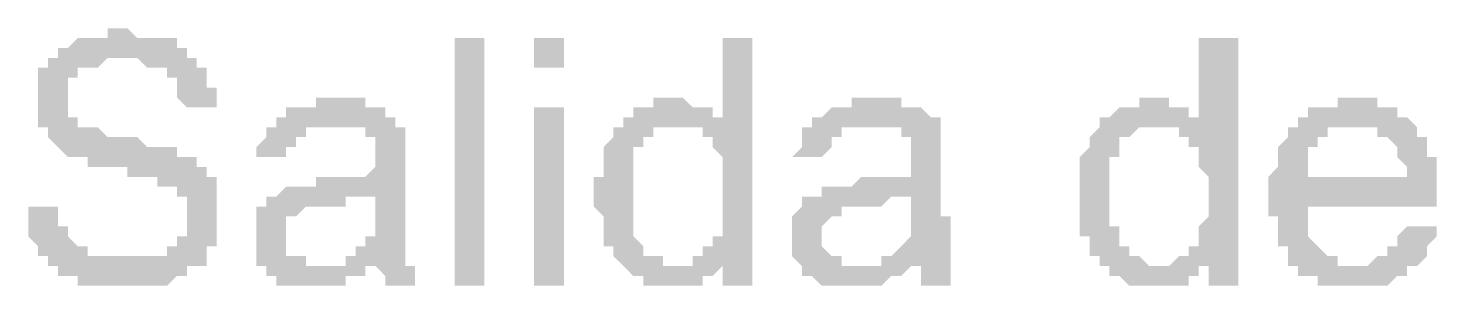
# Model space of a CAD drawing. Header units: inches. Extents: x 17 to 643, y -49 to 16.
# Drawn here: x 611.358 to 612.474, y -29.829 to -29.624 of the extents above; entities that cross this region are included whole.
import ezdxf

# ---------------------------------------------------------------- set-up
doc = ezdxf.new("R2010")
doc.units = ezdxf.units.IN
doc.header["$MEASUREMENT"] = 0
doc.layers.add('PDF_Rellenos sólidos', color=7, linetype='Continuous')

msp = doc.modelspace()

# ---------------------------------------------------------------- hatches: boundary and pattern name
at = {"layer": 'PDF_Rellenos sólidos', "transparency": 33554559}
msp.add_hatch(color=256, dxfattribs=at).paths.add_polyline_path([(611.3581, -29.766), (611.3816, -29.766), (611.3816, -29.766), (611.3816, -29.766), (611.3816, -29.7738), (611.3816, -29.7738), (611.3816, -29.7738), (611.3816, -29.7817), (611.3816, -29.7817), (611.3895, -29.7817), (611.3895, -29.7817), (611.3895, -29.7895), (611.3895, -29.7895), (611.3895, -29.7895), (611.3895, -29.7895), (611.3974, -29.7974), (611.3974, -29.7974), (611.3974, -29.7974), (611.3974, -29.7974), (611.4052, -29.7974), (611.4052, -29.7974), (611.4052, -29.8053), (611.4131, -29.8053), (611.4131, -29.8053), (611.4131, -29.8053), (611.421, -29.8053), (611.421, -29.8053), (611.421, -29.8053), (611.4288, -29.8053), (611.4288, -29.8053), (611.4288, -29.8053), (611.4367, -29.8053), (611.4367, -29.8053), (611.4367, -29.8053), (611.4367, -29.8053), (611.4445, -29.8053), (611.4445, -29.8053), (611.4524, -29.8053), (611.4524, -29.8053), (611.4524, -29.8053), (611.4603, -29.8053), (611.4603, -29.8053), (611.4603, -29.8053), (611.4603, -29.8053), (611.4681, -29.8053), (611.4681, -29.7974), (611.4681, -29.7974), (611.476, -29.7974), (611.476, -29.7974), (611.476, -29.7974), (611.476, -29.7895), (611.4838, -29.7895), (611.4838, -29.7895), (611.4838, -29.7895), (611.4838, -29.7817), (611.4838, -29.7817), (611.4838, -29.7817), (611.4838, -29.7738), (611.4838, -29.7738), (611.4838, -29.7738), (611.4838, -29.766), (611.4838, -29.766), (611.4838, -29.766), (611.4838, -29.7581), (611.4838, -29.7581), (611.4838, -29.7581), (611.476, -29.7581), (611.476, -29.7581), (611.476, -29.7502), (611.476, -29.7502), (611.4681, -29.7502), (611.4681, -29.7502), (611.4681, -29.7502), (611.4603, -29.7502), (611.4603, -29.7424), (611.4603, -29.7424), (611.4603, -29.7424), (611.4603, -29.7424), (611.4524, -29.7424), (611.4524, -29.7424), (611.4524, -29.7424), (611.4445, -29.7424), (611.4445, -29.7424), (611.4367, -29.7424), (611.4367, -29.7424), (611.4367, -29.7345), (611.4288, -29.7345), (611.4288, -29.7345), (611.421, -29.7345), (611.421, -29.7345), (611.421, -29.7345), (611.4131, -29.7345), (611.4131, -29.7345), (611.4052, -29.7345), (611.4052, -29.7345), (611.4052, -29.7267), (611.3974, -29.7267), (611.3974, -29.7267), (611.3974, -29.7267), (611.3974, -29.7267), (611.3895, -29.7267), (611.3895, -29.7267), (611.3895, -29.7267), (611.3895, -29.7267), (611.3816, -29.7188), (611.3816, -29.7188), (611.3816, -29.7188), (611.3816, -29.7188), (611.3738, -29.7109), (611.3738, -29.7109), (611.3738, -29.7109), (611.3738, -29.7109), (611.3738, -29.7031), (611.3659, -29.7031), (611.3659, -29.7031), (611.3659, -29.7031), (611.3659, -29.6952), (611.3659, -29.6952), (611.3659, -29.6952), (611.3659, -29.6952), (611.3659, -29.6874), (611.3659, -29.6874), (611.3659, -29.6795), (611.3659, -29.6795), (611.3659, -29.6795), (611.3659, -29.6795), (611.3659, -29.6716), (611.3659, -29.6716), (611.3659, -29.6716), (611.3659, -29.6638), (611.3659, -29.6638), (611.3659, -29.6638), (611.3659, -29.6559), (611.3659, -29.6559), (611.3738, -29.6559), (611.3738, -29.6481), (611.3738, -29.6481), (611.3738, -29.6481), (611.3738, -29.6481), (611.3816, -29.6481), (611.3816, -29.6402), (611.3816, -29.6402), (611.3895, -29.6402), (611.3895, -29.6402), (611.3895, -29.6402), (611.3974, -29.6323), (611.3974, -29.6323), (611.3974, -29.6323), (611.3974, -29.6323), (611.4052, -29.6323), (611.4052, -29.6323), (611.4052, -29.6323), (611.4131, -29.6323), (611.4131, -29.6323), (611.4131, -29.6323), (611.421, -29.6323), (611.421, -29.6245), (611.421, -29.6245), (611.4288, -29.6245), (611.4288, -29.6245), (611.4288, -29.6245), (611.4367, -29.6245), (611.4367, -29.6245), (611.4367, -29.6245), (611.4445, -29.6323), (611.4445, -29.6323), (611.4524, -29.6323), (611.4524, -29.6323), (611.4524, -29.6323), (611.4603, -29.6323), (611.4603, -29.6323), (611.4603, -29.6323), (611.4681, -29.6323), (611.4681, -29.6323), (611.4681, -29.6323), (611.4681, -29.6323), (611.476, -29.6323), (611.476, -29.6402), (611.476, -29.6402), (611.4838, -29.6402), (611.4838, -29.6402), (611.4838, -29.6402), (611.4838, -29.6481), (611.4917, -29.6481), (611.4917, -29.6481), (611.4917, -29.6481), (611.4917, -29.6559), (611.4917, -29.6559), (611.4996, -29.6559), (611.4996, -29.6559), (611.4996, -29.6638), (611.4996, -29.6638), (611.4996, -29.6638), (611.4996, -29.6638), (611.4996, -29.6716), (611.4996, -29.6716), (611.5074, -29.6716), (611.5074, -29.6795), (611.5074, -29.6795), (611.5074, -29.6874), (611.5074, -29.6874), (611.5074, -29.6874), (611.4838, -29.6874), (611.4838, -29.6874), (611.476, -29.6795), (611.476, -29.6795), (611.476, -29.6795), (611.476, -29.6716), (611.476, -29.6716), (611.476, -29.6716), (611.476, -29.6638), (611.4681, -29.6638), (611.4681, -29.6638), (611.4681, -29.6638), (611.4681, -29.6638), (611.4681, -29.6559), (611.4603, -29.6559), (611.4603, -29.6559), (611.4603, -29.6559), (611.4603, -29.6559), (611.4524, -29.6559), (611.4524, -29.6559), (611.4524, -29.6559), (611.4445, -29.6481), (611.4445, -29.6481), (611.4367, -29.6481), (611.4367, -29.6481), (611.4367, -29.6481), (611.4288, -29.6481), (611.4288, -29.6481), (611.4288, -29.6481), (611.421, -29.6481), (611.421, -29.6481), (611.4131, -29.6559), (611.4131, -29.6559), (611.4131, -29.6559), (611.4052, -29.6559), (611.4052, -29.6559), (611.4052, -29.6559), (611.4052, -29.6559), (611.3974, -29.6559), (611.3974, -29.6559), (611.3974, -29.6559), (611.3974, -29.6638), (611.3974, -29.6638), (611.3895, -29.6638), (611.3895, -29.6638), (611.3895, -29.6716), (611.3895, -29.6716), (611.3895, -29.6716), (611.3895, -29.6795), (611.3895, -29.6795), (611.3895, -29.6795), (611.3895, -29.6795), (611.3895, -29.6874), (611.3895, -29.6874), (611.3895, -29.6874), (611.3895, -29.6952), (611.3895, -29.6952), (611.3974, -29.6952), (611.3974, -29.6952), (611.3974, -29.6952), (611.3974, -29.7031), (611.3974, -29.7031), (611.3974, -29.7031), (611.4052, -29.7031), (611.4052, -29.7031), (611.4052, -29.7031), (611.4131, -29.7031), (611.4131, -29.7031), (611.4131, -29.7031), (611.421, -29.7109), (611.421, -29.7109), (611.4288, -29.7109), (611.4288, -29.7109), (611.4367, -29.7109), (611.4367, -29.7109), (611.4367, -29.7109), (611.4445, -29.7109), (611.4445, -29.7109), (611.4524, -29.7188), (611.4524, -29.7188), (611.4524, -29.7188), (611.4603, -29.7188), (611.4603, -29.7188), (611.4603, -29.7188), (611.4681, -29.7188), (611.4681, -29.7188), (611.4681, -29.7188), (611.4681, -29.7188), (611.476, -29.7188), (611.476, -29.7267), (611.476, -29.7267), (611.476, -29.7267), (611.4838, -29.7267), (611.4838, -29.7267), (611.4838, -29.7267), (611.4917, -29.7267), (611.4917, -29.7345), (611.4917, -29.7345), (611.4917, -29.7345), (611.4996, -29.7345), (611.4996, -29.7345), (611.4996, -29.7424), (611.4996, -29.7424), (611.4996, -29.7424), (611.5074, -29.7424), (611.5074, -29.7502), (611.5074, -29.7502), (611.5074, -29.7502), (611.5074, -29.7581), (611.5074, -29.7581), (611.5074, -29.7581), (611.5074, -29.766), (611.5074, -29.766), (611.5074, -29.766), (611.5074, -29.7738), (611.5074, -29.7738), (611.5074, -29.7738), (611.5074, -29.7817), (611.5074, -29.7817), (611.5074, -29.7817), (611.5074, -29.7895), (611.5074, -29.7895), (611.5074, -29.7895), (611.5074, -29.7974), (611.5074, -29.7974), (611.4996, -29.7974), (611.4996, -29.8053), (611.4996, -29.8053), (611.4996, -29.8053), (611.4996, -29.8053), (611.4996, -29.8131), (611.4917, -29.8131), (611.4917, -29.8131), (611.4917, -29.8131), (611.4838, -29.8131), (611.4838, -29.821), (611.4838, -29.821), (611.4838, -29.821), (611.476, -29.821), (611.476, -29.821), (611.476, -29.821), (611.4681, -29.8288), (611.4681, -29.8288), (611.4681, -29.8288), (611.4603, -29.8288), (611.4603, -29.8288), (611.4603, -29.8288), (611.4524, -29.8288), (611.4524, -29.8288), (611.4524, -29.8288), (611.4445, -29.8288), (611.4445, -29.8288), (611.4445, -29.8288), (611.4367, -29.8288), (611.4367, -29.8288), (611.4367, -29.8288), (611.4288, -29.8288), (611.4288, -29.8288), (611.4288, -29.8288), (611.421, -29.8288), (611.421, -29.8288), (611.421, -29.8288), (611.4131, -29.8288), (611.4131, -29.8288), (611.4131, -29.8288), (611.4052, -29.8288), (611.4052, -29.8288), (611.4052, -29.8288), (611.3974, -29.8288), (611.3974, -29.821), (611.3974, -29.821), (611.3974, -29.821), (611.3895, -29.821), (611.3895, -29.821), (611.3895, -29.821), (611.3816, -29.821), (611.3816, -29.8131), (611.3816, -29.8131), (611.3738, -29.8131), (611.3738, -29.8131), (611.3738, -29.8131), (611.3738, -29.8053), (611.3738, -29.8053), (611.3659, -29.8053), (611.3659, -29.7974), (611.3659, -29.7974), (611.3659, -29.7974), (611.3659, -29.7974), (611.3581, -29.7895), (611.3581, -29.7895), (611.3581, -29.7895), (611.3581, -29.7817), (611.3581, -29.7817), (611.3581, -29.7817), (611.3581, -29.7738), (611.3581, -29.7738), (611.3581, -29.7738), (611.3581, -29.766), (611.3581, -29.766), (611.3581, -29.766)])
h = msp.add_hatch(color=256, dxfattribs=at)
h.paths.add_polyline_path([(611.9083, -29.8288), (611.9083, -29.8131), (611.9083, -29.8131), (611.9083, -29.8131), (611.9083, -29.8131), (611.9004, -29.821), (611.9004, -29.821), (611.9004, -29.821), (611.9004, -29.821), (611.8926, -29.821), (611.8926, -29.8288), (611.8926, -29.8288), (611.8847, -29.8288), (611.8847, -29.8288), (611.8847, -29.8288), (611.8847, -29.8288), (611.8768, -29.8288), (611.8768, -29.8288), (611.869, -29.8288), (611.869, -29.8288), (611.869, -29.8288), (611.8611, -29.8288), (611.8611, -29.8288), (611.8611, -29.8288), (611.8533, -29.8288), (611.8533, -29.8288), (611.8533, -29.8288), (611.8454, -29.8288), (611.8454, -29.8288), (611.8454, -29.821), (611.8454, -29.821), (611.8375, -29.821), (611.8375, -29.821), (611.8375, -29.821), (611.8375, -29.821), (611.8297, -29.8131), (611.8297, -29.8131), (611.8297, -29.8131), (611.8297, -29.8131), (611.8218, -29.8053), (611.8218, -29.8053), (611.8218, -29.8053), (611.8218, -29.8053), (611.8218, -29.7974), (611.814, -29.7974), (611.814, -29.7974), (611.814, -29.7895), (611.814, -29.7895), (611.814, -29.7895), (611.814, -29.7817), (611.814, -29.7817), (611.814, -29.7817), (611.814, -29.7738), (611.814, -29.7738), (611.814, -29.7738), (611.8061, -29.766), (611.8061, -29.766), (611.8061, -29.766), (611.8061, -29.7581), (611.8061, -29.7581), (611.8061, -29.7581), (611.8061, -29.7502), (611.8061, -29.7502), (611.8061, -29.7502), (611.8061, -29.7424), (611.8061, -29.7424), (611.814, -29.7424), (611.814, -29.7345), (611.814, -29.7345), (611.814, -29.7345), (611.814, -29.7267), (611.814, -29.7267), (611.814, -29.7267), (611.814, -29.7188), (611.814, -29.7188), (611.814, -29.7188), (611.814, -29.7188), (611.8218, -29.7109), (611.8218, -29.7109), (611.8218, -29.7109), (611.8218, -29.7031), (611.8218, -29.7031), (611.8297, -29.7031), (611.8297, -29.7031), (611.8297, -29.6952), (611.8297, -29.6952), (611.8375, -29.6952), (611.8375, -29.6952), (611.8375, -29.6952), (611.8375, -29.6874), (611.8454, -29.6874), (611.8454, -29.6874), (611.8454, -29.6874), (611.8533, -29.6874), (611.8533, -29.6874), (611.8533, -29.6874), (611.8533, -29.6795), (611.8611, -29.6795), (611.8611, -29.6795), (611.869, -29.6795), (611.869, -29.6795), (611.869, -29.6795), (611.869, -29.6795), (611.8768, -29.6795), (611.8768, -29.6795), (611.8768, -29.6795), (611.8847, -29.6874), (611.8847, -29.6874), (611.8847, -29.6874), (611.8926, -29.6874), (611.8926, -29.6874), (611.8926, -29.6874), (611.9004, -29.6874), (611.9004, -29.6952), (611.9004, -29.6952), (611.9004, -29.6952), (611.9083, -29.6952), (611.9083, -29.7031), (611.9083, -29.7031), (611.9083, -29.6323), (611.9319, -29.6323), (611.9319, -29.8288)], flags=0)
h.paths.add_polyline_path([(611.8375, -29.7581), (611.8375, -29.7581), (611.8375, -29.766), (611.8375, -29.766), (611.8375, -29.766), (611.8375, -29.7738), (611.8375, -29.7738), (611.8375, -29.7738), (611.8375, -29.7817), (611.8375, -29.7817), (611.8375, -29.7817), (611.8375, -29.7895), (611.8375, -29.7895), (611.8375, -29.7895), (611.8454, -29.7974), (611.8454, -29.7974), (611.8454, -29.7974), (611.8454, -29.7974), (611.8454, -29.7974), (611.8454, -29.8053), (611.8533, -29.8053), (611.8533, -29.8053), (611.8533, -29.8053), (611.8611, -29.8053), (611.8611, -29.8053), (611.8611, -29.8131), (611.869, -29.8131), (611.869, -29.8131), (611.869, -29.8131), (611.869, -29.8131), (611.8768, -29.8131), (611.8768, -29.8131), (611.8768, -29.8131), (611.8847, -29.8131), (611.8847, -29.8053), (611.8847, -29.8053), (611.8926, -29.8053), (611.8926, -29.8053), (611.8926, -29.8053), (611.8926, -29.7974), (611.9004, -29.7974), (611.9004, -29.7974), (611.9004, -29.7974), (611.9004, -29.7974), (611.9004, -29.7895), (611.9004, -29.7895), (611.9083, -29.7895), (611.9083, -29.7895), (611.9083, -29.7817), (611.9083, -29.7817), (611.9083, -29.7817), (611.9083, -29.7738), (611.9083, -29.7738), (611.9083, -29.766), (611.9083, -29.766), (611.9083, -29.766), (611.9083, -29.7581), (611.9083, -29.7581), (611.9083, -29.7581), (611.9083, -29.7502), (611.9083, -29.7502), (611.9083, -29.7424), (611.9083, -29.7424), (611.9083, -29.7424), (611.9083, -29.7345), (611.9083, -29.7345), (611.9083, -29.7345), (611.9083, -29.7267), (611.9083, -29.7267), (611.9083, -29.7267), (611.9004, -29.7188), (611.9004, -29.7188), (611.9004, -29.7188), (611.9004, -29.7188), (611.9004, -29.7188), (611.9004, -29.7109), (611.8926, -29.7109), (611.8926, -29.7109), (611.8926, -29.7109), (611.8926, -29.7031), (611.8847, -29.7031), (611.8847, -29.7031), (611.8847, -29.7031), (611.8768, -29.7031), (611.8768, -29.7031), (611.8768, -29.7031), (611.869, -29.7031), (611.869, -29.7031), (611.869, -29.7031), (611.8611, -29.7031), (611.8611, -29.7031), (611.8611, -29.7031), (611.8533, -29.7031), (611.8533, -29.7031), (611.8533, -29.7109), (611.8533, -29.7109), (611.8454, -29.7109), (611.8454, -29.7109), (611.8454, -29.7188), (611.8454, -29.7188), (611.8454, -29.7188), (611.8375, -29.7188), (611.8375, -29.7188), (611.8375, -29.7267), (611.8375, -29.7267), (611.8375, -29.7267), (611.8375, -29.7345), (611.8375, -29.7345), (611.8375, -29.7345), (611.8375, -29.7424), (611.8375, -29.7424), (611.8375, -29.7424), (611.8375, -29.7502), (611.8375, -29.7502), (611.8375, -29.7581), (611.8375, -29.7581)], flags=0)
h = msp.add_hatch(color=256, dxfattribs=at)
h.paths.add_polyline_path([(612.2934, -29.8288), (612.2934, -29.8131), (612.2856, -29.8131), (612.2856, -29.8131), (612.2856, -29.8131), (612.2856, -29.821), (612.2856, -29.821), (612.2777, -29.821), (612.2777, -29.821), (612.2777, -29.821), (612.2777, -29.8288), (612.2698, -29.8288), (612.2698, -29.8288), (612.2698, -29.8288), (612.262, -29.8288), (612.262, -29.8288), (612.262, -29.8288), (612.2541, -29.8288), (612.2541, -29.8288), (612.2541, -29.8288), (612.2463, -29.8288), (612.2463, -29.8288), (612.2463, -29.8288), (612.2384, -29.8288), (612.2384, -29.8288), (612.2384, -29.8288), (612.2305, -29.8288), (612.2305, -29.8288), (612.2305, -29.8288), (612.2227, -29.821), (612.2227, -29.821), (612.2227, -29.821), (612.2227, -29.821), (612.2148, -29.821), (612.2148, -29.821), (612.2148, -29.8131), (612.2148, -29.8131), (612.207, -29.8131), (612.207, -29.8131), (612.207, -29.8053), (612.207, -29.8053), (612.1991, -29.8053), (612.1991, -29.8053), (612.1991, -29.7974), (612.1991, -29.7974), (612.1991, -29.7974), (612.1991, -29.7895), (612.1991, -29.7895), (612.1912, -29.7895), (612.1912, -29.7817), (612.1912, -29.7817), (612.1912, -29.7817), (612.1912, -29.7738), (612.1912, -29.7738), (612.1912, -29.7738), (612.1912, -29.766), (612.1912, -29.766), (612.1912, -29.766), (612.1912, -29.7581), (612.1912, -29.7581), (612.1912, -29.7581), (612.1912, -29.7502), (612.1912, -29.7502), (612.1912, -29.7502), (612.1912, -29.7424), (612.1912, -29.7424), (612.1912, -29.7424), (612.1912, -29.7345), (612.1912, -29.7345), (612.1912, -29.7345), (612.1912, -29.7267), (612.1912, -29.7267), (612.1912, -29.7267), (612.1991, -29.7188), (612.1991, -29.7188), (612.1991, -29.7188), (612.1991, -29.7188), (612.1991, -29.7109), (612.1991, -29.7109), (612.1991, -29.7109), (612.207, -29.7031), (612.207, -29.7031), (612.207, -29.7031), (612.207, -29.7031), (612.207, -29.6952), (612.2148, -29.6952), (612.2148, -29.6952), (612.2148, -29.6952), (612.2148, -29.6952), (612.2227, -29.6874), (612.2227, -29.6874), (612.2227, -29.6874), (612.2305, -29.6874), (612.2305, -29.6874), (612.2305, -29.6874), (612.2384, -29.6874), (612.2384, -29.6795), (612.2384, -29.6795), (612.2463, -29.6795), (612.2463, -29.6795), (612.2463, -29.6795), (612.2463, -29.6795), (612.2541, -29.6795), (612.2541, -29.6795), (612.262, -29.6795), (612.262, -29.6795), (612.262, -29.6874), (612.2698, -29.6874), (612.2698, -29.6874), (612.2698, -29.6874), (612.2698, -29.6874), (612.2777, -29.6874), (612.2777, -29.6874), (612.2777, -29.6952), (612.2856, -29.6952), (612.2856, -29.6952), (612.2856, -29.6952), (612.2856, -29.7031), (612.2856, -29.7031), (612.2856, -29.6323), (612.317, -29.6323), (612.317, -29.8288)], flags=0)
h.paths.add_polyline_path([(612.2148, -29.7581), (612.2148, -29.7581), (612.2148, -29.766), (612.2148, -29.766), (612.2148, -29.766), (612.2148, -29.7738), (612.2148, -29.7738), (612.2148, -29.7738), (612.2148, -29.7817), (612.2148, -29.7817), (612.2227, -29.7817), (612.2227, -29.7895), (612.2227, -29.7895), (612.2227, -29.7895), (612.2227, -29.7974), (612.2227, -29.7974), (612.2227, -29.7974), (612.2227, -29.7974), (612.2305, -29.7974), (612.2305, -29.8053), (612.2305, -29.8053), (612.2305, -29.8053), (612.2384, -29.8053), (612.2384, -29.8053), (612.2384, -29.8053), (612.2463, -29.8131), (612.2463, -29.8131), (612.2463, -29.8131), (612.2541, -29.8131), (612.2541, -29.8131), (612.2541, -29.8131), (612.262, -29.8131), (612.262, -29.8131), (612.262, -29.8131), (612.2698, -29.8053), (612.2698, -29.8053), (612.2698, -29.8053), (612.2698, -29.8053), (612.2777, -29.8053), (612.2777, -29.7974), (612.2777, -29.7974), (612.2777, -29.7974), (612.2777, -29.7974), (612.2856, -29.7974), (612.2856, -29.7895), (612.2856, -29.7895), (612.2856, -29.7895), (612.2856, -29.7895), (612.2856, -29.7817), (612.2856, -29.7817), (612.2856, -29.7817), (612.2934, -29.7738), (612.2934, -29.7738), (612.2934, -29.766), (612.2934, -29.766), (612.2934, -29.766), (612.2934, -29.7581), (612.2934, -29.7581), (612.2934, -29.7581), (612.2934, -29.7502), (612.2934, -29.7502), (612.2934, -29.7424), (612.2934, -29.7424), (612.2934, -29.7424), (612.2856, -29.7345), (612.2856, -29.7345), (612.2856, -29.7345), (612.2856, -29.7267), (612.2856, -29.7267), (612.2856, -29.7267), (612.2856, -29.7188), (612.2856, -29.7188), (612.2856, -29.7188), (612.2777, -29.7188), (612.2777, -29.7188), (612.2777, -29.7109), (612.2777, -29.7109), (612.2777, -29.7109), (612.2698, -29.7109), (612.2698, -29.7031), (612.2698, -29.7031), (612.262, -29.7031), (612.262, -29.7031), (612.262, -29.7031), (612.2541, -29.7031), (612.2541, -29.7031), (612.2541, -29.7031), (612.2463, -29.7031), (612.2463, -29.7031), (612.2463, -29.7031), (612.2384, -29.7031), (612.2384, -29.7031), (612.2384, -29.7031), (612.2384, -29.7031), (612.2305, -29.7109), (612.2305, -29.7109), (612.2305, -29.7109), (612.2227, -29.7109), (612.2227, -29.7188), (612.2227, -29.7188), (612.2227, -29.7188), (612.2227, -29.7188), (612.2227, -29.7188), (612.2227, -29.7267), (612.2227, -29.7267), (612.2148, -29.7267), (612.2148, -29.7345), (612.2148, -29.7345), (612.2148, -29.7345), (612.2148, -29.7424), (612.2148, -29.7424), (612.2148, -29.7424), (612.2148, -29.7502), (612.2148, -29.7502), (612.2148, -29.7581), (612.2148, -29.7581)], flags=0)
h = msp.add_hatch(color=256, dxfattribs=at)
h.paths.add_polyline_path([(611.6332, -29.8131), (611.6332, -29.8131), (611.6332, -29.8131), (611.6253, -29.8131), (611.6253, -29.821), (611.6253, -29.821), (611.6253, -29.821), (611.6175, -29.821), (611.6175, -29.821), (611.6175, -29.821), (611.6096, -29.821), (611.6096, -29.8288), (611.6096, -29.8288), (611.6096, -29.8288), (611.6017, -29.8288), (611.6017, -29.8288), (611.6017, -29.8288), (611.5939, -29.8288), (611.5939, -29.8288), (611.5939, -29.8288), (611.586, -29.8288), (611.586, -29.8288), (611.586, -29.8288), (611.5782, -29.8288), (611.5782, -29.8288), (611.5782, -29.8288), (611.5703, -29.8288), (611.5703, -29.8288), (611.5624, -29.8288), (611.5624, -29.8288), (611.5624, -29.8288), (611.5624, -29.8288), (611.5546, -29.8288), (611.5546, -29.821), (611.5546, -29.821), (611.5467, -29.821), (611.5467, -29.821), (611.5467, -29.821), (611.5467, -29.821), (611.5467, -29.8131), (611.5389, -29.8131), (611.5389, -29.8131), (611.5389, -29.8053), (611.5389, -29.8053), (611.5389, -29.8053), (611.5389, -29.8053), (611.5389, -29.7974), (611.5389, -29.7974), (611.5389, -29.7974), (611.5389, -29.7895), (611.5389, -29.7895), (611.5389, -29.7895), (611.5389, -29.7817), (611.5389, -29.7817), (611.5389, -29.7817), (611.5389, -29.7738), (611.5389, -29.7738), (611.5389, -29.7738), (611.5389, -29.7738), (611.5389, -29.766), (611.5467, -29.766), (611.5467, -29.766), (611.5467, -29.7581), (611.5467, -29.7581), (611.5546, -29.7581), (611.5546, -29.7581), (611.5546, -29.7581), (611.5546, -29.7581), (611.5624, -29.7502), (611.5624, -29.7502), (611.5624, -29.7502), (611.5703, -29.7502), (611.5703, -29.7502), (611.5703, -29.7502), (611.5703, -29.7502), (611.5782, -29.7502), (611.5782, -29.7502), (611.5782, -29.7502), (611.586, -29.7502), (611.586, -29.7424), (611.5939, -29.7424), (611.5939, -29.7424), (611.6017, -29.7424), (611.6017, -29.7424), (611.6017, -29.7424), (611.6096, -29.7424), (611.6096, -29.7424), (611.6175, -29.7424), (611.6175, -29.7424), (611.6175, -29.7424), (611.6253, -29.7424), (611.6253, -29.7424), (611.6253, -29.7424), (611.6253, -29.7424), (611.6332, -29.7345), (611.6332, -29.7345), (611.6332, -29.7345), (611.6332, -29.7345), (611.6332, -29.7345), (611.6332, -29.7345), (611.6332, -29.7267), (611.6332, -29.7267), (611.6332, -29.7188), (611.6332, -29.7188), (611.6332, -29.7188), (611.6332, -29.7109), (611.6332, -29.7109), (611.6253, -29.7109), (611.6253, -29.7109), (611.6253, -29.7109), (611.6253, -29.7109), (611.6253, -29.7031), (611.6175, -29.7031), (611.6175, -29.7031), (611.6175, -29.7031), (611.6096, -29.7031), (611.6096, -29.7031), (611.6096, -29.7031), (611.6017, -29.7031), (611.6017, -29.7031), (611.5939, -29.7031), (611.5939, -29.7031), (611.5939, -29.7031), (611.586, -29.7031), (611.586, -29.7031), (611.586, -29.7031), (611.5782, -29.7031), (611.5782, -29.7031), (611.5782, -29.7109), (611.5782, -29.7109), (611.5703, -29.7109), (611.5703, -29.7109), (611.5703, -29.7109), (611.5703, -29.7188), (611.5703, -29.7188), (611.5624, -29.7188), (611.5624, -29.7188), (611.5624, -29.7267), (611.5624, -29.7267), (611.5624, -29.7267), (611.5389, -29.7267), (611.5389, -29.7267), (611.5389, -29.7188), (611.5389, -29.7188), (611.5467, -29.7109), (611.5467, -29.7109), (611.5467, -29.7109), (611.5467, -29.7109), (611.5467, -29.7031), (611.5467, -29.7031), (611.5467, -29.7031), (611.5546, -29.7031), (611.5546, -29.6952), (611.5546, -29.6952), (611.5546, -29.6952), (611.5624, -29.6952), (611.5624, -29.6952), (611.5624, -29.6874), (611.5703, -29.6874), (611.5703, -29.6874), (611.5703, -29.6874), (611.5703, -29.6874), (611.5782, -29.6874), (611.5782, -29.6874), (611.5782, -29.6874), (611.586, -29.6874), (611.586, -29.6795), (611.586, -29.6795), (611.5939, -29.6795), (611.5939, -29.6795), (611.5939, -29.6795), (611.6017, -29.6795), (611.6017, -29.6795), (611.6096, -29.6795), (611.6096, -29.6795), (611.6096, -29.6795), (611.6175, -29.6795), (611.6175, -29.6795), (611.6253, -29.6795), (611.6253, -29.6874), (611.6253, -29.6874), (611.6253, -29.6874), (611.6332, -29.6874), (611.6332, -29.6874), (611.6332, -29.6874), (611.641, -29.6874), (611.641, -29.6874), (611.641, -29.6952), (611.6489, -29.6952), (611.6489, -29.6952), (611.6489, -29.6952), (611.6489, -29.6952), (611.6489, -29.6952), (611.6489, -29.7031), (611.6568, -29.7031), (611.6568, -29.7031), (611.6568, -29.7109), (611.6568, -29.7109), (611.6568, -29.7109), (611.6568, -29.7188), (611.6568, -29.7188), (611.6568, -29.7188), (611.6568, -29.7188), (611.6568, -29.7267), (611.6568, -29.7267), (611.6568, -29.7345), (611.6568, -29.7345), (611.6568, -29.7345), (611.6568, -29.766), (611.6568, -29.7738), (611.6568, -29.7738), (611.6568, -29.7817), (611.6568, -29.7817), (611.6568, -29.7895), (611.6568, -29.7895), (611.6568, -29.7895), (611.6568, -29.7974), (611.6568, -29.7974), (611.6568, -29.7974), (611.6568, -29.8053), (611.6568, -29.8053), (611.6568, -29.8053), (611.6568, -29.8053), (611.6568, -29.8131), (611.6568, -29.8131), (611.6646, -29.8131), (611.6646, -29.8131), (611.6646, -29.821), (611.6646, -29.821), (611.6646, -29.821), (611.6646, -29.8288), (611.6646, -29.8288), (611.641, -29.8288), (611.641, -29.8288), (611.641, -29.821), (611.641, -29.821), (611.641, -29.821), (611.6332, -29.8131), (611.6332, -29.8131), (611.6332, -29.8131)], flags=0)
h.paths.add_polyline_path([(611.6332, -29.7581), (611.6332, -29.7581), (611.6332, -29.7581), (611.6253, -29.7581), (611.6253, -29.7581), (611.6253, -29.7581), (611.6175, -29.7581), (611.6175, -29.7581), (611.6175, -29.7581), (611.6096, -29.7581), (611.6096, -29.766), (611.6096, -29.766), (611.6017, -29.766), (611.6017, -29.766), (611.5939, -29.766), (611.5939, -29.766), (611.5939, -29.766), (611.586, -29.766), (611.586, -29.766), (611.5782, -29.766), (611.5782, -29.766), (611.5782, -29.766), (611.5782, -29.766), (611.5703, -29.7738), (611.5703, -29.7738), (611.5703, -29.7738), (611.5703, -29.7738), (611.5624, -29.7738), (611.5624, -29.7738), (611.5624, -29.7817), (611.5624, -29.7817), (611.5624, -29.7817), (611.5624, -29.7895), (611.5624, -29.7895), (611.5624, -29.7895), (611.5624, -29.7974), (611.5624, -29.7974), (611.5624, -29.7974), (611.5624, -29.8053), (611.5703, -29.8053), (611.5703, -29.8053), (611.5703, -29.8053), (611.5703, -29.8053), (611.5782, -29.8053), (611.5782, -29.8131), (611.5782, -29.8131), (611.586, -29.8131), (611.586, -29.8131), (611.586, -29.8131), (611.586, -29.8131), (611.5939, -29.8131), (611.5939, -29.8131), (611.6017, -29.8131), (611.6017, -29.8131), (611.6017, -29.8131), (611.6096, -29.8131), (611.6096, -29.8053), (611.6096, -29.8053), (611.6096, -29.8053), (611.6175, -29.8053), (611.6175, -29.8053), (611.6175, -29.8053), (611.6175, -29.7974), (611.6253, -29.7974), (611.6253, -29.7974), (611.6253, -29.7974), (611.6253, -29.7895), (611.6332, -29.7895), (611.6332, -29.7895), (611.6332, -29.7895), (611.6332, -29.7817), (611.6332, -29.7817), (611.6332, -29.7817), (611.6332, -29.7738), (611.6332, -29.7738), (611.6332, -29.7738), (611.6332, -29.766), (611.6332, -29.766)], flags=0)
h = msp.add_hatch(color=256, dxfattribs=at)
h.paths.add_polyline_path([(612.0655, -29.8131), (612.0576, -29.8131), (612.0576, -29.8131), (612.0576, -29.8131), (612.0498, -29.821), (612.0498, -29.821), (612.0498, -29.821), (612.0498, -29.821), (612.0419, -29.821), (612.0419, -29.821), (612.0419, -29.821), (612.034, -29.8288), (612.034, -29.8288), (612.034, -29.8288), (612.034, -29.8288), (612.0262, -29.8288), (612.0262, -29.8288), (612.0262, -29.8288), (612.0183, -29.8288), (612.0183, -29.8288), (612.0183, -29.8288), (612.0105, -29.8288), (612.0105, -29.8288), (612.0105, -29.8288), (612.0026, -29.8288), (612.0026, -29.8288), (611.9947, -29.8288), (611.9947, -29.8288), (611.9947, -29.8288), (611.9869, -29.8288), (611.9869, -29.8288), (611.9869, -29.8288), (611.9869, -29.8288), (611.979, -29.821), (611.979, -29.821), (611.979, -29.821), (611.979, -29.821), (611.9712, -29.821), (611.9712, -29.821), (611.9712, -29.8131), (611.9712, -29.8131), (611.9712, -29.8131), (611.9633, -29.8053), (611.9633, -29.8053), (611.9633, -29.8053), (611.9633, -29.8053), (611.9633, -29.7974), (611.9633, -29.7974), (611.9633, -29.7974), (611.9633, -29.7895), (611.9633, -29.7895), (611.9633, -29.7895), (611.9633, -29.7817), (611.9633, -29.7817), (611.9633, -29.7817), (611.9633, -29.7738), (611.9633, -29.7738), (611.9633, -29.7738), (611.9633, -29.7738), (611.9712, -29.766), (611.9712, -29.766), (611.9712, -29.766), (611.9712, -29.7581), (611.979, -29.7581), (611.979, -29.7581), (611.979, -29.7581), (611.979, -29.7581), (611.9869, -29.7581), (611.9869, -29.7502), (611.9869, -29.7502), (611.9947, -29.7502), (611.9947, -29.7502), (611.9947, -29.7502), (611.9947, -29.7502), (612.0026, -29.7502), (612.0026, -29.7502), (612.0026, -29.7502), (612.0105, -29.7502), (612.0105, -29.7502), (612.0183, -29.7424), (612.0183, -29.7424), (612.0183, -29.7424), (612.0262, -29.7424), (612.0262, -29.7424), (612.034, -29.7424), (612.034, -29.7424), (612.034, -29.7424), (612.0419, -29.7424), (612.0419, -29.7424), (612.0498, -29.7424), (612.0498, -29.7424), (612.0498, -29.7424), (612.0498, -29.7424), (612.0576, -29.7424), (612.0576, -29.7345), (612.0576, -29.7345), (612.0576, -29.7345), (612.0576, -29.7345), (612.0576, -29.7345), (612.0576, -29.7345), (612.0576, -29.7267), (612.0576, -29.7267), (612.0576, -29.7188), (612.0576, -29.7188), (612.0576, -29.7188), (612.0576, -29.7109), (612.0576, -29.7109), (612.0576, -29.7109), (612.0576, -29.7109), (612.0498, -29.7109), (612.0498, -29.7109), (612.0498, -29.7031), (612.0498, -29.7031), (612.0419, -29.7031), (612.0419, -29.7031), (612.0419, -29.7031), (612.034, -29.7031), (612.034, -29.7031), (612.0262, -29.7031), (612.0262, -29.7031), (612.0262, -29.7031), (612.0183, -29.7031), (612.0183, -29.7031), (612.0105, -29.7031), (612.0105, -29.7031), (612.0105, -29.7031), (612.0105, -29.7031), (612.0026, -29.7031), (612.0026, -29.7109), (612.0026, -29.7109), (612.0026, -29.7109), (611.9947, -29.7109), (611.9947, -29.7109), (611.9947, -29.7188), (611.9947, -29.7188), (611.9947, -29.7188), (611.9947, -29.7188), (611.9869, -29.7267), (611.9869, -29.7267), (611.9869, -29.7267), (611.9633, -29.7267), (611.9633, -29.7267), (611.9712, -29.7188), (611.9712, -29.7188), (611.9712, -29.7109), (611.9712, -29.7109), (611.9712, -29.7109), (611.9712, -29.7109), (611.9712, -29.7031), (611.979, -29.7031), (611.979, -29.7031), (611.979, -29.7031), (611.979, -29.6952), (611.979, -29.6952), (611.9869, -29.6952), (611.9869, -29.6952), (611.9869, -29.6952), (611.9947, -29.6874), (611.9947, -29.6874), (611.9947, -29.6874), (611.9947, -29.6874), (612.0026, -29.6874), (612.0026, -29.6874), (612.0026, -29.6874), (612.0105, -29.6874), (612.0105, -29.6874), (612.0105, -29.6795), (612.0183, -29.6795), (612.0183, -29.6795), (612.0183, -29.6795), (612.0262, -29.6795), (612.0262, -29.6795), (612.034, -29.6795), (612.034, -29.6795), (612.034, -29.6795), (612.0419, -29.6795), (612.0419, -29.6795), (612.0419, -29.6795), (612.0498, -29.6795), (612.0498, -29.6874), (612.0498, -29.6874), (612.0576, -29.6874), (612.0576, -29.6874), (612.0576, -29.6874), (612.0655, -29.6874), (612.0655, -29.6874), (612.0655, -29.6874), (612.0733, -29.6952), (612.0733, -29.6952), (612.0733, -29.6952), (612.0733, -29.6952), (612.0733, -29.6952), (612.0812, -29.6952), (612.0812, -29.7031), (612.0812, -29.7031), (612.0812, -29.7031), (612.0812, -29.7109), (612.0812, -29.7109), (612.0812, -29.7109), (612.0812, -29.7188), (612.0812, -29.7188), (612.0812, -29.7188), (612.0812, -29.7188), (612.0812, -29.7267), (612.0812, -29.7267), (612.0812, -29.7345), (612.0812, -29.7345), (612.0812, -29.7345), (612.0812, -29.766), (612.0812, -29.7738), (612.0891, -29.7738), (612.0891, -29.7817), (612.0891, -29.7817), (612.0891, -29.7895), (612.0891, -29.7895), (612.0891, -29.7895), (612.0891, -29.7974), (612.0891, -29.7974), (612.0891, -29.7974), (612.0891, -29.8053), (612.0891, -29.8053), (612.0891, -29.8053), (612.0891, -29.8053), (612.0891, -29.8131), (612.0891, -29.8131), (612.0891, -29.8131), (612.0891, -29.8131), (612.0891, -29.821), (612.0891, -29.821), (612.0891, -29.821), (612.0891, -29.8288), (612.0891, -29.8288), (612.0655, -29.8288), (612.0655, -29.8288), (612.0655, -29.821), (612.0655, -29.821), (612.0655, -29.821), (612.0655, -29.8131), (612.0655, -29.8131), (612.0655, -29.8131)], flags=0)
h.paths.add_polyline_path([(612.0576, -29.7581), (612.0576, -29.7581), (612.0576, -29.7581), (612.0576, -29.7581), (612.0498, -29.7581), (612.0498, -29.7581), (612.0498, -29.7581), (612.0419, -29.7581), (612.0419, -29.7581), (612.0419, -29.7581), (612.034, -29.766), (612.034, -29.766), (612.034, -29.766), (612.0262, -29.766), (612.0262, -29.766), (612.0183, -29.766), (612.0183, -29.766), (612.0183, -29.766), (612.0105, -29.766), (612.0105, -29.766), (612.0026, -29.766), (612.0026, -29.766), (612.0026, -29.766), (612.0026, -29.7738), (611.9947, -29.7738), (611.9947, -29.7738), (611.9947, -29.7738), (611.9947, -29.7738), (611.9947, -29.7738), (611.9869, -29.7817), (611.9869, -29.7817), (611.9869, -29.7817), (611.9869, -29.7895), (611.9869, -29.7895), (611.9869, -29.7895), (611.9869, -29.7974), (611.9869, -29.7974), (611.9869, -29.7974), (611.9947, -29.8053), (611.9947, -29.8053), (611.9947, -29.8053), (611.9947, -29.8053), (612.0026, -29.8053), (612.0026, -29.8053), (612.0026, -29.8131), (612.0026, -29.8131), (612.0105, -29.8131), (612.0105, -29.8131), (612.0183, -29.8131), (612.0183, -29.8131), (612.0183, -29.8131), (612.0183, -29.8131), (612.0262, -29.8131), (612.0262, -29.8131), (612.0262, -29.8131), (612.034, -29.8131), (612.034, -29.8053), (612.034, -29.8053), (612.0419, -29.8053), (612.0419, -29.8053), (612.0419, -29.8053), (612.0419, -29.8053), (612.0498, -29.7974), (612.0498, -29.7974), (612.0498, -29.7974), (612.0498, -29.7974), (612.0576, -29.7895), (612.0576, -29.7895), (612.0576, -29.7895), (612.0576, -29.7895), (612.0576, -29.7817), (612.0576, -29.7817), (612.0576, -29.7817), (612.0576, -29.7738), (612.0576, -29.7738), (612.0576, -29.7738), (612.0576, -29.766), (612.0576, -29.766)], flags=0)
h = msp.add_hatch(color=256, dxfattribs=at)
h.paths.add_polyline_path([(612.4506, -29.7817), (612.4742, -29.7817), (612.4742, -29.7895), (612.4742, -29.7895), (612.4742, -29.7895), (612.4663, -29.7974), (612.4663, -29.7974), (612.4663, -29.7974), (612.4663, -29.8053), (612.4663, -29.8053), (612.4663, -29.8053), (612.4585, -29.8131), (612.4585, -29.8131), (612.4585, -29.8131), (612.4585, -29.8131), (612.4506, -29.8131), (612.4506, -29.821), (612.4506, -29.821), (612.4506, -29.821), (612.4506, -29.821), (612.4428, -29.821), (612.4428, -29.821), (612.4428, -29.821), (612.4349, -29.8288), (612.4349, -29.8288), (612.4349, -29.8288), (612.427, -29.8288), (612.427, -29.8288), (612.427, -29.8288), (612.4192, -29.8288), (612.4192, -29.8288), (612.4192, -29.8288), (612.4113, -29.8288), (612.4113, -29.8288), (612.4113, -29.8288), (612.4035, -29.8288), (612.4035, -29.8288), (612.3956, -29.8288), (612.3956, -29.8288), (612.3956, -29.8288), (612.3877, -29.8288), (612.3877, -29.8288), (612.3877, -29.8288), (612.3799, -29.8288), (612.3799, -29.8288), (612.3799, -29.821), (612.3799, -29.821), (612.372, -29.821), (612.372, -29.821), (612.372, -29.821), (612.3642, -29.821), (612.3642, -29.8131), (612.3642, -29.8131), (612.3642, -29.8131), (612.3642, -29.8131), (612.3563, -29.8131), (612.3563, -29.8053), (612.3563, -29.8053), (612.3563, -29.8053), (612.3563, -29.8053), (612.3563, -29.7974), (612.3484, -29.7974), (612.3484, -29.7974), (612.3484, -29.7895), (612.3484, -29.7895), (612.3484, -29.7895), (612.3484, -29.7817), (612.3484, -29.7817), (612.3484, -29.7817), (612.3484, -29.7738), (612.3406, -29.7738), (612.3406, -29.7738), (612.3406, -29.766), (612.3406, -29.766), (612.3406, -29.766), (612.3406, -29.7581), (612.3406, -29.7581), (612.3406, -29.7581), (612.3406, -29.7502), (612.3406, -29.7502), (612.3406, -29.7424), (612.3406, -29.7424), (612.3406, -29.7424), (612.3484, -29.7345), (612.3484, -29.7345), (612.3484, -29.7345), (612.3484, -29.7267), (612.3484, -29.7267), (612.3484, -29.7267), (612.3484, -29.7188), (612.3484, -29.7188), (612.3484, -29.7188), (612.3563, -29.7109), (612.3563, -29.7109), (612.3563, -29.7109), (612.3563, -29.7109), (612.3563, -29.7031), (612.3563, -29.7031), (612.3642, -29.7031), (612.3642, -29.7031), (612.3642, -29.7031), (612.3642, -29.6952), (612.3642, -29.6952), (612.372, -29.6952), (612.372, -29.6952), (612.372, -29.6952), (612.372, -29.6874), (612.3799, -29.6874), (612.3799, -29.6874), (612.3799, -29.6874), (612.3877, -29.6874), (612.3877, -29.6874), (612.3877, -29.6874), (612.3956, -29.6874), (612.3956, -29.6795), (612.3956, -29.6795), (612.4035, -29.6795), (612.4035, -29.6795), (612.4035, -29.6795), (612.4113, -29.6795), (612.4113, -29.6795), (612.4113, -29.6795), (612.4192, -29.6795), (612.4192, -29.6795), (612.427, -29.6795), (612.427, -29.6874), (612.427, -29.6874), (612.4349, -29.6874), (612.4349, -29.6874), (612.4349, -29.6874), (612.4349, -29.6874), (612.4428, -29.6874), (612.4428, -29.6874), (612.4428, -29.6952), (612.4506, -29.6952), (612.4506, -29.6952), (612.4506, -29.6952), (612.4506, -29.6952), (612.4585, -29.7031), (612.4585, -29.7031), (612.4585, -29.7031), (612.4585, -29.7031), (612.4585, -29.7109), (612.4585, -29.7109), (612.4663, -29.7109), (612.4663, -29.7109), (612.4663, -29.7188), (612.4663, -29.7188), (612.4663, -29.7188), (612.4663, -29.7188), (612.4663, -29.7267), (612.4663, -29.7267), (612.4742, -29.7267), (612.4742, -29.7345), (612.4742, -29.7345), (612.4742, -29.7345), (612.4742, -29.7424), (612.4742, -29.7424), (612.4742, -29.7502), (612.4742, -29.7502), (612.4742, -29.7502), (612.4742, -29.7581), (612.4742, -29.7581), (612.4742, -29.7581), (612.4742, -29.766), (612.3642, -29.766), (612.3642, -29.766), (612.372, -29.766), (612.372, -29.7738), (612.372, -29.7738), (612.372, -29.7738), (612.372, -29.7817), (612.372, -29.7817), (612.372, -29.7817), (612.372, -29.7895), (612.372, -29.7895), (612.372, -29.7895), (612.3799, -29.7974), (612.3799, -29.7974), (612.3799, -29.7974), (612.3799, -29.7974), (612.3799, -29.7974), (612.3877, -29.8053), (612.3877, -29.8053), (612.3877, -29.8053), (612.3877, -29.8053), (612.3956, -29.8053), (612.3956, -29.8053), (612.3956, -29.8131), (612.4035, -29.8131), (612.4035, -29.8131), (612.4035, -29.8131), (612.4113, -29.8131), (612.4113, -29.8131), (612.4113, -29.8131), (612.4192, -29.8131), (612.4192, -29.8131), (612.4192, -29.8131), (612.427, -29.8053), (612.427, -29.8053), (612.427, -29.8053), (612.4349, -29.8053), (612.4349, -29.8053), (612.4349, -29.8053), (612.4349, -29.7974), (612.4349, -29.7974), (612.4428, -29.7974), (612.4428, -29.7974), (612.4428, -29.7895), (612.4428, -29.7895), (612.4428, -29.7895), (612.4506, -29.7817), (612.4506, -29.7817)], flags=0)
h.paths.add_polyline_path([(612.372, -29.7424), (612.4506, -29.7424), (612.4506, -29.7424), (612.4506, -29.7345), (612.4506, -29.7345), (612.4428, -29.7267), (612.4428, -29.7267), (612.4428, -29.7267), (612.4428, -29.7267), (612.4428, -29.7188), (612.4428, -29.7188), (612.4428, -29.7188), (612.4428, -29.7188), (612.4349, -29.7109), (612.4349, -29.7109), (612.4349, -29.7109), (612.4349, -29.7109), (612.427, -29.7109), (612.427, -29.7031), (612.427, -29.7031), (612.4192, -29.7031), (612.4192, -29.7031), (612.4192, -29.7031), (612.4113, -29.7031), (612.4113, -29.7031), (612.4113, -29.7031), (612.4035, -29.7031), (612.4035, -29.7031), (612.4035, -29.7031), (612.3956, -29.7031), (612.3956, -29.7031), (612.3956, -29.7031), (612.3877, -29.7031), (612.3877, -29.7109), (612.3877, -29.7109), (612.3877, -29.7109), (612.3799, -29.7109), (612.3799, -29.7109), (612.3799, -29.7109), (612.3799, -29.7188), (612.3799, -29.7188), (612.372, -29.7188), (612.372, -29.7267), (612.372, -29.7267), (612.372, -29.7267), (612.372, -29.7345), (612.372, -29.7345), (612.372, -29.7345), (612.372, -29.7424), (612.372, -29.7424), (612.372, -29.7424)], flags=0)

# ---------------------------------------------------------------- linework, layer by layer
at = {"layer": 'PDF_Rellenos sólidos', "lineweight": 13, "transparency": 33554559}
for points in [[(611.6961, -29.8288), (611.6961, -29.6323), (611.7196, -29.8288), (611.7196, -29.6323)], [(611.7589, -29.6559), (611.7589, -29.6323), (611.7825, -29.6559), (611.7825, -29.6323)], [(611.7589, -29.8288), (611.7589, -29.6874), (611.7825, -29.8288), (611.7825, -29.6874)]]:
    msp.add_solid(points, dxfattribs=at)

doc.saveas('drawing.dxf')
